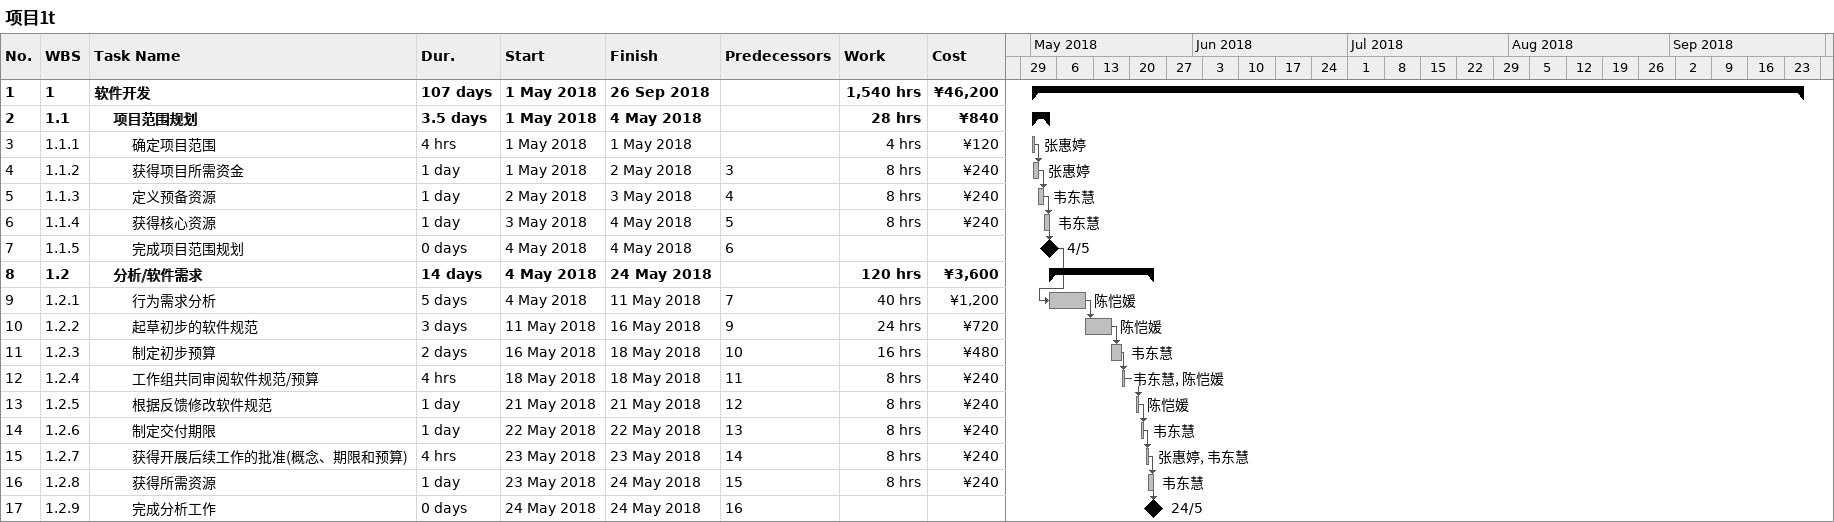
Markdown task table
项目1t

| ID | WBS | Task | Duration | Start | Finish | Predecessors | Resources | Work (h) | Cost (¥) |
|---|---|---|---|---|---|---|---|---|---|
| 1 | 1 | **软件开发** | 107d | 2018-05-01 | 2018-09-26 |  |  | 1540 | 46200 |
| 2 | 1.1 | **项目范围规划** | 3.5d | 2018-05-01 | 2018-05-04 |  |  | 28 | 840 |
| 3 | 1.1.1 | 确定项目范围 | 4h | 2018-05-01 | 2018-05-01 |  | 张惠婷 | 4 | 120 |
| 4 | 1.1.2 | 获得项目所需资金 | 1d | 2018-05-01 | 2018-05-02 | 3 | 张惠婷 | 8 | 240 |
| 5 | 1.1.3 | 定义预备资源 | 1d | 2018-05-02 | 2018-05-03 | 4 | 韦东慧 | 8 | 240 |
| 6 | 1.1.4 | 获得核心资源 | 1d | 2018-05-03 | 2018-05-04 | 5 | 韦东慧 | 8 | 240 |
| 7 | 1.1.5 | 完成项目范围规划 | 0d | 2018-05-04 | 2018-05-04 | 6 |  |  |  |
| 8 | 1.2 | **分析/软件需求** | 14d | 2018-05-04 | 2018-05-24 |  |  | 120 | 3600 |
| 9 | 1.2.1 | 行为需求分析 | 5d | 2018-05-04 | 2018-05-11 | 7 | 陈恺媛 | 40 | 1200 |
| 10 | 1.2.2 | 起草初步的软件规范 | 3d | 2018-05-11 | 2018-05-16 | 9 | 陈恺媛 | 24 | 720 |
| 11 | 1.2.3 | 制定初步预算 | 2d | 2018-05-16 | 2018-05-18 | 10 | 韦东慧 | 16 | 480 |
| 12 | 1.2.4 | 工作组共同审阅软件规范/预算 | 4h | 2018-05-18 | 2018-05-18 | 11 | 韦东慧, 陈恺媛 | 8 | 240 |
| 13 | 1.2.5 | 根据反馈修改软件规范 | 1d | 2018-05-21 | 2018-05-21 | 12 | 陈恺媛 | 8 | 240 |
| 14 | 1.2.6 | 制定交付期限 | 1d | 2018-05-22 | 2018-05-22 | 13 | 韦东慧 | 8 | 240 |
| 15 | 1.2.7 | 获得开展后续工作的批准(概念、期限和预算) | 4h | 2018-05-23 | 2018-05-23 | 14 | 张惠婷, 韦东慧 | 8 | 240 |
| 16 | 1.2.8 | 获得所需资源 | 1d | 2018-05-23 | 2018-05-24 | 15 | 韦东慧 | 8 | 240 |
| 17 | 1.2.9 | 完成分析工作 | 0d | 2018-05-24 | 2018-05-24 | 16 |  |  |  |
